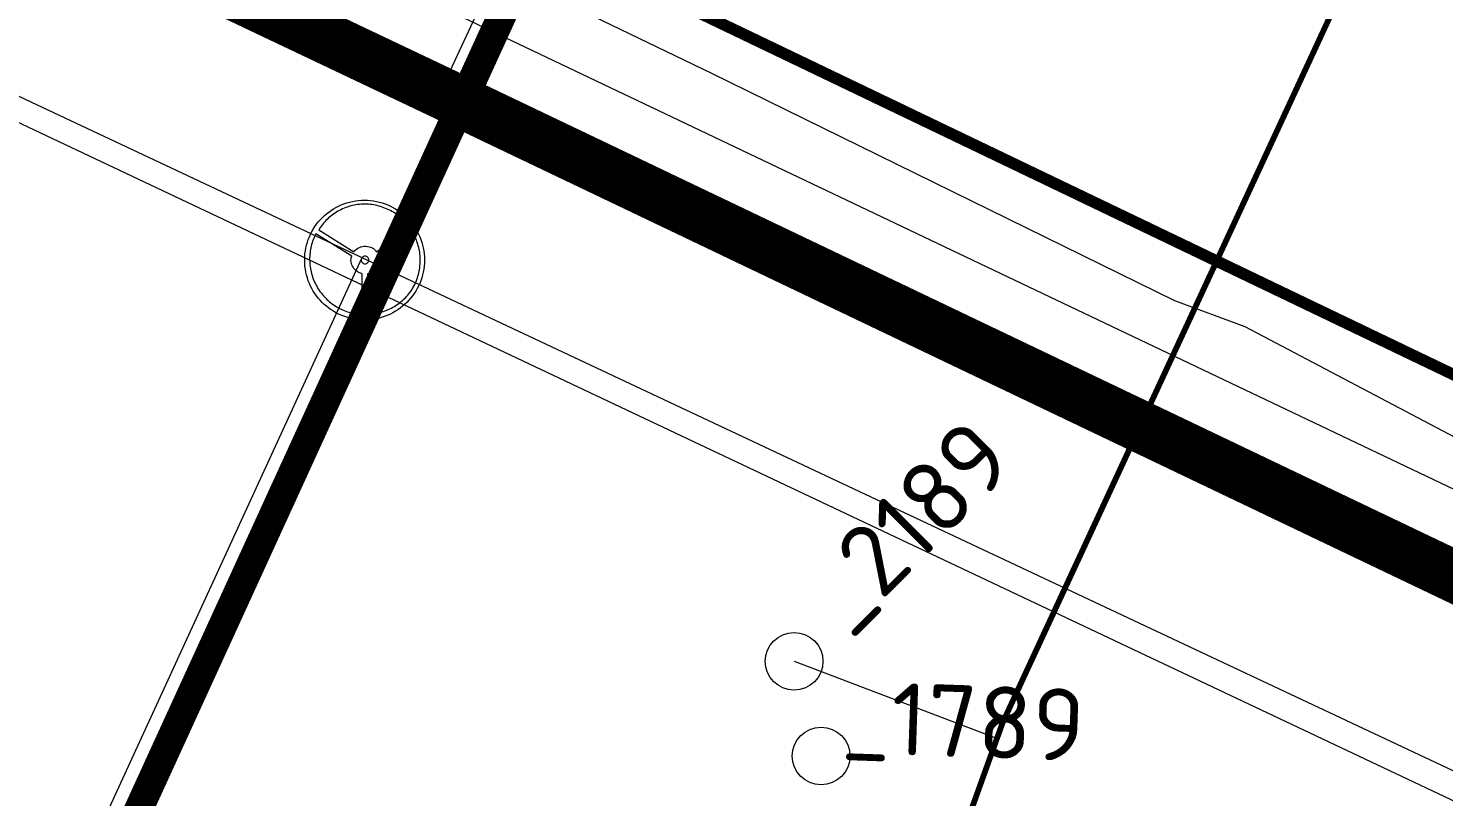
# Model space of a CAD drawing. Header units: millimetres. Extents: x 519 to 9564855, y -810 to 5021775.
# Drawn here: x 9527396.1 to 9527641.7, y 5000495.2 to 5000628.5 of the extents above; entities that cross this region are included whole.
import ezdxf

# ---------------------------------------------------------------- set-up
doc = ezdxf.new("R2010")
doc.units = ezdxf.units.MM
doc.header["$LTSCALE"] = 2
doc.header["$MEASUREMENT"] = 0
for name, color, linetype in [('OLD WELLS(dr.bfr2000)', 24, 'Continuous'), ('PPLINE_WAT', 7, 'WTR_LINE'), ('ROAD_ASF', 9, 'Continuous'), ('ROAD_GROUND', 9, 'Continuous'), ('Газ', 4, 'GAS_LINE')]:
    doc.layers.add(name, color=color, linetype=linetype)
for name, color, linetype, lineweight in [('PPLINE_GAS', 4, 'GAS_LINE', 30), ('Новый водовод', 5, 'g_122_vpr', 30), ('Оптиковолоконный кабель', 220, 'CAB6', 20), ('связь', 4, 'Continuous', 13)]:
    doc.layers.add(name, color=color, linetype=linetype, lineweight=lineweight)
doc.styles.add('92051501$0$STANDARD', font='simplex.shx')
doc.styles.add('Elect', font='isocpeur.ttf')
doc.styles.add('Line_GUGK', font='')
doc.styles.get("Standard").update_dxf_attribs({"font": 'isocpeur.ttf', "width": 0.5})
doc.styles.get('Line_GUGK').set_extended_font_data('Bm431', italic=True)
doc.linetypes.add('CAB', pattern='A,0.7,-0.43403,["K",Standard,S=0.9,R=0,X=-0.4,Y=-0.3],-0.8', length=1.93403)
doc.linetypes.add('CAB6', pattern='A,0.9,-0.9,["6",Standard,S=0.9,R=0,X=-0.8,Y=-0.4],11', length=12.8)
doc.linetypes.add('g_122_vpr', pattern='A,2,-2,3,-0.6,["Впр",Line_GUGK,S=2,R=0,X=0,Y=-1],-6.4,3,-2,8,-2,8,-2,6', length=45)
doc.linetypes.add('GAS_LINE', pattern='A,0.5,-0.2,["G",92051501$0$STANDARD,S=0.1,R=0,X=-0.1,Y=-0.05],-0.05', length=0.75)
doc.linetypes.add('WTR_LINE', pattern='A,0.5,-0.2,["W",92051501$0$STANDARD,S=0.1,R=0,X=-0.1,Y=-0.05],-0.05', length=0.75)

msp = doc.modelspace()

# ---------------------------------------------------------------- linework, layer by layer
at = {"color": 5, "linetype": 'WTR_LINE', "lineweight": 0, "ltscale": 100, "const_width": 2, "elevation": -0.999}
msp.add_lwpolyline([(9526374.128, 5000834.993), (9526338.861, 5000849.119), (9526369.317, 5000918.369), (9526381.582, 5000915.643), (9526388.479, 5000916.907), (9526506.091, 5001104.365), (9526943.61387, 5000894.80545), (9527351.894, 5000706.201), (9527410.535, 5000680.127), (9527811.155, 5000487.989), (9528541.9542, 5001967.68695)], dxfattribs=at)
at = {"layer": 'OLD WELLS(dr.bfr2000)', "lineweight": 0}
for centre in [(9527529, 5000518.7), (9527533.68, 5000502.265)]:
    msp.add_circle(centre, 5, dxfattribs=at)
at = {"layer": 'PPLINE_GAS', "linetype": 'GAS_LINE', "lineweight": 0, "ltscale": 20}
msp.add_line((9526079.469, 5001235.137), (9528506.802, 5000093.688), dxfattribs=at)
at = {"layer": 'PPLINE_GAS', "lineweight": 0}
for points in [[(9527454.46416, 5000598.71704), (9527454.46416, 5000598.71704), (9527454.99388, 5000598.70666), (9527455.51322, 5000598.66511), (9527456.03256, 5000598.5924), (9527456.5415, 5000598.50931), (9527457.04007, 5000598.38467), (9527457.52824, 5000598.24964), (9527458.01642, 5000598.08345), (9527458.48382, 5000597.89649), (9527458.94083, 5000597.68876), (9527459.38746, 5000597.46025), (9527459.8237, 5000597.21097), (9527460.24956, 5000596.94092), (9527460.65464, 5000596.65009), (9527461.04934, 5000596.33849), (9527461.42326, 5000596.0165), (9527461.78679, 5000595.67374), (9527462.12955, 5000595.3102), (9527462.46193, 5000594.93628), (9527462.77353, 5000594.54159), (9527463.06436, 5000594.1365), (9527463.33441, 5000593.71065), (9527463.58369, 5000593.27441), (9527463.8122, 5000592.82778), (9527464.03032, 5000592.37076), (9527464.21728, 5000591.89298), (9527464.38347, 5000591.41519), (9527464.5185, 5000590.91662), (9527464.63275, 5000590.41806), (9527464.72623, 5000589.90911), (9527464.79894, 5000589.38978), (9527464.84049, 5000588.86006), (9527464.85087, 5000588.33033), (9527464.85087, 5000588.33033), (9527464.84049, 5000587.79022), (9527464.79894, 5000587.2605), (9527464.72623, 5000586.74117), (9527464.63275, 5000586.23222), (9527464.5185, 5000585.73366), (9527464.38347, 5000585.23509), (9527464.21728, 5000584.74692), (9527464.03032, 5000584.27952), (9527463.8122, 5000583.8225), (9527463.58369, 5000583.37587), (9527463.33441, 5000582.93963), (9527463.06436, 5000582.51378), (9527462.77353, 5000582.10869), (9527462.46193, 5000581.714), (9527462.12955, 5000581.34008), (9527461.78679, 5000580.97654), (9527461.42326, 5000580.63378), (9527461.04934, 5000580.31179), (9527460.65464, 5000580.00019), (9527460.24956, 5000579.70936), (9527459.8237, 5000579.43931), (9527459.38746, 5000579.19003), (9527458.94083, 5000578.96152), (9527458.48382, 5000578.75379), (9527458.01642, 5000578.56683), (9527457.52824, 5000578.41102), (9527457.04007, 5000578.26561), (9527456.5415, 5000578.15136), (9527456.03256, 5000578.05788), (9527455.51322, 5000577.99556), (9527454.99388, 5000577.95401), (9527454.46416, 5000577.94362), (9527454.46416, 5000577.94362), (9527453.92405, 5000577.95401), (9527453.39433, 5000577.99556), (9527452.875, 5000578.05788), (9527452.36605, 5000578.15136), (9527451.8571, 5000578.26561), (9527451.36892, 5000578.41102), (9527450.88075, 5000578.56683), (9527450.41334, 5000578.75379), (9527449.94594, 5000578.96152), (9527449.49931, 5000579.19003), (9527449.06307, 5000579.43931), (9527448.6476, 5000579.70936), (9527448.24252, 5000580.00019), (9527447.84783, 5000580.31179), (9527447.47391, 5000580.63378), (9527447.11037, 5000580.97654), (9527446.76761, 5000581.34008), (9527446.43523, 5000581.714), (9527446.13402, 5000582.10869), (9527445.84319, 5000582.51378), (9527445.57314, 5000582.93963), (9527445.32386, 5000583.37587), (9527445.09535, 5000583.8225), (9527444.88761, 5000584.27952), (9527444.70065, 5000584.74692), (9527444.54485, 5000585.23509), (9527444.39944, 5000585.73366), (9527444.28519, 5000586.23222), (9527444.19171, 5000586.74117), (9527444.12939, 5000587.2605), (9527444.08784, 5000587.79022), (9527444.07745, 5000588.33033), (9527444.07745, 5000588.33033), (9527444.08784, 5000588.86006), (9527444.12939, 5000589.38978), (9527444.19171, 5000589.90911), (9527444.28519, 5000590.41806), (9527444.39944, 5000590.91662), (9527444.54485, 5000591.41519), (9527444.70065, 5000591.89298), (9527444.88761, 5000592.37076), (9527445.09535, 5000592.82778), (9527445.32386, 5000593.27441), (9527445.57314, 5000593.71065), (9527445.84319, 5000594.1365), (9527446.13402, 5000594.54159), (9527446.43523, 5000594.93628), (9527446.76761, 5000595.3102), (9527447.11037, 5000595.67374), (9527447.47391, 5000596.0165), (9527447.84783, 5000596.33849), (9527448.24252, 5000596.65009), (9527448.6476, 5000596.94092), (9527449.06307, 5000597.21097), (9527449.49931, 5000597.46025), (9527449.94594, 5000597.68876), (9527450.41334, 5000597.89649), (9527450.88075, 5000598.08345), (9527451.36892, 5000598.24964), (9527451.8571, 5000598.38467), (9527452.36605, 5000598.50931), (9527452.875, 5000598.5924), (9527453.39433, 5000598.66511), (9527453.92405, 5000598.70666), (9527454.46416, 5000598.71704)], [(9527452.59455, 5000589.75331), (9527452.59455, 5000589.75331), (9527452.80229, 5000590.00259), (9527453.04118, 5000590.22071), (9527453.30085, 5000590.39729), (9527453.56052, 5000590.53232), (9527453.84096, 5000590.6258), (9527454.13179, 5000590.6985), (9527454.42262, 5000590.72966), (9527454.71344, 5000590.72966), (9527454.99388, 5000590.6985), (9527455.27433, 5000590.63618), (9527455.53399, 5000590.55309), (9527455.77289, 5000590.43884), (9527456.0014, 5000590.30381), (9527456.18836, 5000590.13762), (9527456.35454, 5000589.96105), (9527456.48957, 5000589.75331), (9527462.57618, 5000593.56524), (9527462.57618, 5000593.56524), (9527462.43077, 5000593.80413), (9527462.26458, 5000594.03264), (9527462.09839, 5000594.26115), (9527461.92182, 5000594.48965), (9527461.73486, 5000594.70777), (9527461.5479, 5000594.92589), (9527461.34016, 5000595.13363), (9527461.13243, 5000595.34136), (9527460.91431, 5000595.53871), (9527460.69619, 5000595.73606), (9527460.45729, 5000595.92302), (9527460.2184, 5000596.09959), (9527459.97951, 5000596.27617), (9527459.73022, 5000596.44235), (9527459.47056, 5000596.60854), (9527459.21089, 5000596.75396), (9527458.94083, 5000596.89937), (9527458.67078, 5000597.04478), (9527458.39034, 5000597.16942), (9527458.1099, 5000597.29406), (9527457.82946, 5000597.40832), (9527457.53863, 5000597.51219), (9527457.2478, 5000597.60567), (9527456.95697, 5000597.68876), (9527456.65576, 5000597.77185), (9527456.35454, 5000597.83417), (9527456.05333, 5000597.89649), (9527455.74173, 5000597.94843), (9527455.44051, 5000597.97959), (9527455.12891, 5000598.01075), (9527454.81731, 5000598.02113), (9527454.50571, 5000598.03152), (9527454.50571, 5000598.03152), (9527454.19411, 5000598.02113), (9527453.88251, 5000598.01075), (9527453.5709, 5000597.97959), (9527453.2593, 5000597.94843), (9527452.95809, 5000597.89649), (9527452.65687, 5000597.84456), (9527452.35566, 5000597.78224), (9527452.06483, 5000597.70953), (9527451.76362, 5000597.61605), (9527451.48318, 5000597.52257), (9527451.19235, 5000597.42909), (9527450.91191, 5000597.31484), (9527450.64185, 5000597.1902), (9527450.3718, 5000597.06556), (9527450.10174, 5000596.93053), (9527449.84208, 5000596.78512), (9527449.58241, 5000596.6397), (9527449.33313, 5000596.47351), (9527449.08385, 5000596.30733), (9527448.84495, 5000596.14114), (9527448.61644, 5000595.95418), (9527448.38794, 5000595.76722), (9527448.16982, 5000595.58026), (9527447.95169, 5000595.37252), (9527447.74396, 5000595.16479), (9527447.54661, 5000594.95705), (9527447.35965, 5000594.73893), (9527447.17269, 5000594.51043), (9527446.99612, 5000594.28192), (9527446.81954, 5000594.05341), (9527446.66374, 5000593.81452), (9527446.50794, 5000593.56524), (9527452.59455, 5000589.75331)], [(9527454.05908, 5000585.94139), (9527454.05908, 5000585.94139), (9527453.82019, 5000586.02448), (9527453.59168, 5000586.11796), (9527453.36317, 5000586.2426), (9527453.15544, 5000586.37763), (9527452.95809, 5000586.53343), (9527452.78151, 5000586.69962), (9527452.61533, 5000586.88658), (9527452.4803, 5000587.08393), (9527452.35566, 5000587.29166), (9527452.25179, 5000587.50978), (9527452.17909, 5000587.73829), (9527452.12715, 5000587.97719), (9527452.10638, 5000588.22647), (9527452.11677, 5000588.47575), (9527452.15831, 5000588.72503), (9527452.23102, 5000588.9847), (9527446.03015, 5000592.87971), (9527446.03015, 5000592.87971), (9527445.89513, 5000592.63043), (9527445.77049, 5000592.38115), (9527445.65623, 5000592.12148), (9527445.55236, 5000591.86181), (9527445.4485, 5000591.59176), (9527445.35502, 5000591.31132), (9527445.27192, 5000591.04126), (9527445.19922, 5000590.75044), (9527445.1369, 5000590.47), (9527445.08496, 5000590.17917), (9527445.03303, 5000589.88834), (9527445.00187, 5000589.59751), (9527444.97071, 5000589.2963), (9527444.94994, 5000588.99508), (9527444.93955, 5000588.69387), (9527444.93955, 5000588.39265), (9527444.94994, 5000588.09144), (9527444.97071, 5000587.79022), (9527444.99148, 5000587.47862), (9527445.03303, 5000587.17741), (9527445.07458, 5000586.87619), (9527445.1369, 5000586.57498), (9527445.19922, 5000586.27376), (9527445.27192, 5000585.97255), (9527445.35502, 5000585.67134), (9527445.4485, 5000585.38051), (9527445.55236, 5000585.08968), (9527445.66662, 5000584.79885), (9527445.79126, 5000584.50802), (9527445.92629, 5000584.22758), (9527446.0717, 5000583.94714), (9527446.2275, 5000583.6667), (9527446.2275, 5000583.6667), (9527446.3833, 5000583.39665), (9527446.55988, 5000583.13698), (9527446.72606, 5000582.87731), (9527446.91302, 5000582.62803), (9527447.11037, 5000582.38913), (9527447.30772, 5000582.15024), (9527447.50507, 5000581.92173), (9527447.72319, 5000581.70361), (9527447.93092, 5000581.49588), (9527448.15943, 5000581.28814), (9527448.38794, 5000581.0908), (9527448.62683, 5000580.90384), (9527448.86572, 5000580.71687), (9527449.10462, 5000580.55069), (9527449.3539, 5000580.3845), (9527449.61357, 5000580.2287), (9527449.86285, 5000580.0729), (9527450.1329, 5000579.93787), (9527450.39257, 5000579.80284), (9527450.66263, 5000579.6782), (9527450.93268, 5000579.56395), (9527451.21312, 5000579.46008), (9527451.48318, 5000579.35622), (9527451.76362, 5000579.27312), (9527452.05445, 5000579.19003), (9527452.33489, 5000579.11732), (9527452.61533, 5000579.055), (9527452.90616, 5000579.00307), (9527453.19698, 5000578.95113), (9527453.47742, 5000578.91997), (9527453.76825, 5000578.8992), (9527454.05908, 5000578.87843), (9527454.05908, 5000585.94139)], [(9527456.85311, 5000588.9847), (9527456.85311, 5000588.9847), (9527456.91543, 5000588.71464), (9527456.94659, 5000588.44459), (9527456.94659, 5000588.18492), (9527456.92581, 5000587.93564), (9527456.88427, 5000587.68636), (9527456.82195, 5000587.44746), (9527456.72846, 5000587.22934), (9527456.6246, 5000587.02161), (9527456.48957, 5000586.82426), (9527456.32338, 5000586.6373), (9527456.14681, 5000586.4815), (9527455.94946, 5000586.3257), (9527455.73134, 5000586.20106), (9527455.49245, 5000586.09719), (9527455.23278, 5000586.00371), (9527454.95234, 5000585.94139), (9527454.95234, 5000578.87843), (9527454.95234, 5000578.87843), (9527455.23278, 5000578.88881), (9527455.51322, 5000578.90959), (9527455.79366, 5000578.94075), (9527456.0741, 5000578.98229), (9527456.35454, 5000579.03423), (9527456.63498, 5000579.08616), (9527456.91543, 5000579.15887), (9527457.19587, 5000579.23157), (9527457.47631, 5000579.31467), (9527457.75675, 5000579.40815), (9527458.03719, 5000579.51202), (9527458.30724, 5000579.61588), (9527458.5773, 5000579.74052), (9527458.84735, 5000579.86516), (9527459.11741, 5000580.00019), (9527459.37708, 5000580.14561), (9527459.63674, 5000580.29102), (9527459.89641, 5000580.45721), (9527460.14569, 5000580.62339), (9527460.39497, 5000580.79997), (9527460.63387, 5000580.97654), (9527460.87276, 5000581.17389), (9527461.10127, 5000581.37124), (9527461.32978, 5000581.57897), (9527461.5479, 5000581.78671), (9527461.75563, 5000582.01521), (9527461.96337, 5000582.24372), (9527462.16071, 5000582.48262), (9527462.34768, 5000582.72151), (9527462.53464, 5000582.97079), (9527462.70082, 5000583.23046), (9527462.86701, 5000583.50051), (9527462.86701, 5000583.50051), (9527463.02281, 5000583.78095), (9527463.16823, 5000584.0614), (9527463.30325, 5000584.35222), (9527463.42789, 5000584.63266), (9527463.53176, 5000584.92349), (9527463.63563, 5000585.22471), (9527463.72911, 5000585.51553), (9527463.8122, 5000585.80636), (9527463.88491, 5000586.10758), (9527463.95762, 5000586.40879), (9527464.00955, 5000586.69962), (9527464.0511, 5000587.00083), (9527464.08226, 5000587.30205), (9527464.11342, 5000587.60326), (9527464.1238, 5000587.89409), (9527464.13419, 5000588.19531), (9527464.13419, 5000588.49652), (9527464.11342, 5000588.78735), (9527464.09264, 5000589.07818), (9527464.06148, 5000589.37939), (9527464.03032, 5000589.67022), (9527463.97839, 5000589.95066), (9527463.92646, 5000590.24149), (9527463.85375, 5000590.52193), (9527463.78104, 5000590.80237), (9527463.69795, 5000591.08281), (9527463.60447, 5000591.36325), (9527463.51099, 5000591.63331), (9527463.39673, 5000591.89298), (9527463.28248, 5000592.16303), (9527463.15784, 5000592.4227), (9527463.02281, 5000592.67198), (9527456.85311, 5000588.9847)], [(9527454.54726, 5000588.9847), (9527454.54726, 5000588.9847), (9527454.41223, 5000588.97431), (9527454.28759, 5000588.93276), (9527454.18372, 5000588.87044), (9527454.07985, 5000588.79774), (9527454.00715, 5000588.69387), (9527453.94483, 5000588.59), (9527453.90328, 5000588.46536), (9527453.89289, 5000588.33033), (9527453.89289, 5000588.33033), (9527453.90328, 5000588.19531), (9527453.94483, 5000588.08105), (9527454.00715, 5000587.9668), (9527454.07985, 5000587.87332), (9527454.18372, 5000587.79022), (9527454.28759, 5000587.73829), (9527454.41223, 5000587.69674), (9527454.54726, 5000587.68636), (9527454.54726, 5000587.68636), (9527454.68228, 5000587.69674), (9527454.79654, 5000587.73829), (9527454.91079, 5000587.79022), (9527455.00427, 5000587.87332), (9527455.08736, 5000587.9668), (9527455.1393, 5000588.08105), (9527455.18084, 5000588.19531), (9527455.19123, 5000588.33033), (9527455.19123, 5000588.33033), (9527455.18084, 5000588.46536), (9527455.1393, 5000588.59), (9527455.08736, 5000588.69387), (9527455.00427, 5000588.79774), (9527454.91079, 5000588.87044), (9527454.79654, 5000588.93276), (9527454.68228, 5000588.97431), (9527454.54726, 5000588.9847)]]:
    msp.add_lwpolyline(points, dxfattribs=at)
at = {"layer": 'PPLINE_WAT', "color": 5, "lineweight": 0, "ltscale": 0.5}
msp.add_lwpolyline([(9523498.307, 5002453.507), (9529318.71854, 4999702.75469), (9529357.22076, 4999682.3134), (9529399.33276, 4999675.09879), (9529430.61579, 4999677.50366), (9529678.713, 4999710.142)], dxfattribs=at)
at = {"layer": 'ROAD_ASF', "lineweight": 0}
for points in [[(9521737.23529, 4997056.36456), (9521526.30791, 4997406.20512), (9521491.42617, 4997522.40996), (9521494.64376, 4997784.54227), (9521557.42562, 4998123.62451), (9523181.91284, 5002651.278), (9523567.30412, 5002471.17809), (9525869.16882, 5001381.54446), (9525963.92258, 5001333.47903), (9526128.60686, 5001261.79325), (9526517.55757, 5001074.97311), (9527241.30336, 5000725.10977), (9527302.0959, 5000699.32947), (9527474.32311, 5000617.56906), (9528116.89056, 5000310.63684)], [(9521742.137, 4997059.855), (9521531.837, 4997408.655), (9521497.437, 4997523.255), (9521500.637, 4997783.955), (9521563.237, 4998122.055), (9523185.337, 5002643.055), (9523564.737, 5002465.755), (9525866.52759, 5001376.15646), (9525961.36584, 5001328.04817), (9526126.10975, 5001256.33643), (9526514.94624, 5001069.57117), (9527238.82495, 5000719.64358), (9527299.637, 5000693.855), (9527471.737, 5000612.155), (9528114.237, 5000305.255)]]:
    msp.add_lwpolyline(points, dxfattribs=at)
at = {"layer": 'ROAD_GROUND', "color": 8, "lineweight": 0}
for points, const_width in [([(9521739.68614, 4997058.10978), (9521529.07245, 4997407.43006), (9521494.43159, 4997522.83248), (9521497.64038, 4997784.24863), (9521560.33131, 4998122.83976), (9523183.62492, 5002647.1665), (9523566.02728, 5002468.46336), (9525867.84821, 5001378.85046), (9525962.64421, 5001330.7636), (9526127.3583, 5001259.06484), (9526516.25529, 5001072.2705), (9527240.06415, 5000722.37668), (9527300.86645, 5000696.59224), (9527473.0333, 5000614.86048), (9528115.56378, 5000307.94592)], 9), ([(9527087.0354, 4999775.69065), (9527550.81703, 5000789.22061)], 5)]:
    msp.add_lwpolyline(points, dxfattribs=dict(at, const_width=const_width))
at = {"layer": 'ROAD_GROUND', "lineweight": 0}
for points in [[(9527466.29706, 5000614.68621), (9527548.09706, 5000790.48621)], [(9527471.737, 5000612.155), (9527553.537, 5000787.955)]]:
    msp.add_lwpolyline(points, dxfattribs=at)
at = {"layer": 'Газ', "color": 4, "linetype": 'GAS_LINE', "lineweight": 0, "ltscale": 20}
msp.add_line((9527089.84923, 4999796.05335), (9527454.0435, 5000588.7458), dxfattribs=at)
at = {"layer": 'Новый водовод', "color": 5, "linetype": 'WTR_LINE', "lineweight": 0, "ltscale": 40}
msp.add_line((9527529, 5000518.7), (9527564.11587, 5000505.36513), dxfattribs=at)
at = {"layer": 'Новый водовод', "color": 5, "linetype": 'WTR_LINE', "lineweight": 0, "ltscale": 40, "const_width": 1}
msp.add_lwpolyline([(9527811.14, 5001038.68), (9527565.15536, 5000508.00127), (9527336.47, 4999871.61)], dxfattribs=at)
at = {"layer": 'Оптиковолоконный кабель', "linetype": 'CAB', "lineweight": 20, "ltscale": 0.1}
msp.add_lwpolyline([(9523696.146, 5005917.127), (9523689.893, 5005715.012), (9523695.902, 5005635.172), (9523695.453, 5005568.154), (9523700.063, 5005469.441), (9523700.58, 5005145.207), (9523704.692, 5005045.058), (9523701.585, 5004488.746), (9523704.366, 5004469.568), (9523706.81, 5003954.047), (9523704.579, 5003808.965), (9523692.18, 5003712.998), (9523687.161, 5003694.356), (9523300.02, 5002630.372), (9523296.974, 5002614.733), (9523304.049, 5002607.353), (9526121.954, 5001271.722), (9526508.525, 5001083.826), (9527029.955, 5000838.578), (9527414.361, 5000657.715), (9527485.466, 5000795.728), (9527414.361, 5000657.715), (9528367.831, 5000203.306)], dxfattribs=at)
at = {"layer": 'связь', "color": 5, "linetype": 'WTR_LINE', "lineweight": 0, "flags": 128}
msp.add_lwpolyline([(9527322.61221, 5000713.62129), (9527342.47559, 5000703.79193), (9527427.60198, 5000662.76693), (9527514.68763, 5000620.77571), (9527594.97652, 5000581.28371), (9527607.22061, 5000576.79735), (9527644.70666, 5000557.01628), (9527702.64516, 5000531.48108), (9527851.77373, 5000459.1608), (9528010.34164, 5000391.09462), (9528056.31679, 5000370.97002), (9528142.91544, 5000327.28509), (9528152.27957, 5000322.67064)], dxfattribs=at)

# ---------------------------------------------------------------- texts
at = {"layer": 'OLD WELLS(dr.bfr2000)', "lineweight": 0, "style": 'Elect'}
for s, rotation, p in [(' _2189', 44.9999999, (9527532.48, 5000517.465)), (' _1789', 358.05855, (9527529.18232, 5000503.04628))]:
    msp.add_text(s, height=12.5, rotation=rotation, dxfattribs=at).set_placement(p)

doc.saveas('drawing.dxf')
